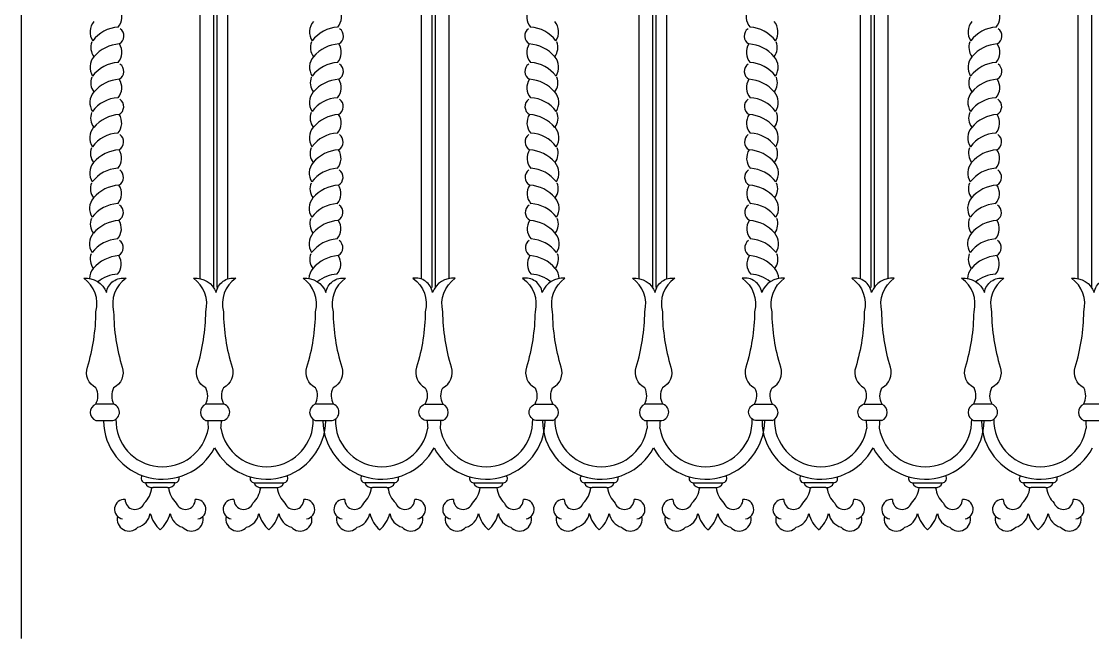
# Model space of a CAD drawing. Extents: x 2581 to 4418, y 3129 to 4307.
# Drawn here: x 2581 to 3618, y 3129 to 3726 of the extents above; entities that cross this region are included whole.
import ezdxf

# ---------------------------------------------------------------- set-up
doc = ezdxf.new("R2010")
doc.units = 0
doc.header["$LTSCALE"] = 0.85
doc.header["$MEASUREMENT"] = 0
for name, color, linetype in [('3', 3, 'CONTINUOUS'), ('4', 4, 'CONTINUOUS'), ('7', 7, 'CONTINUOUS')]:
    doc.layers.add(name, color=color, linetype=linetype)

msp = doc.modelspace()

# ---------------------------------------------------------------- linework, layer by layer
at = {"layer": '3'}
for p, q in [((2580.8, 3128.5), (2580.8, 4307.5)), ((2766.9, 4001), (2766.9, 3468.3)), ((2769.9, 4001), (2769.9, 3468.3)), ((2978.3, 4001), (2978.3, 3468.3)), ((2981.3, 4001), (2981.3, 3468.3)), ((3192, 4001), (3192, 3468.3)), ((3195, 4001), (3195, 3468.3)), ((3403.4, 4001), (3403.4, 3468.3)), ((3406.4, 4001), (3406.4, 3468.3)), ((3617, 4001), (3617, 3468.3)), ((2652.8, 3339.5), (2667.8, 3339.5)), ((2759.1, 3339.5), (2774.5, 3339.5)), ((2865.3, 3339.5), (2880.3, 3339.5)), ((2989.1, 3339.5), (2973.7, 3339.5)), ((3095.4, 3339.5), (3080.4, 3339.5)), ((3184.2, 3339.5), (3199.6, 3339.5)), ((3307.9, 3339.5), (3292.9, 3339.5)), ((3414.2, 3339.5), (3398.7, 3339.5)), ((3503, 3339.5), (3518, 3339.5)), ((3609.2, 3339.5), (3624.7, 3339.5)), ((2729.5, 3279.3), (2700.9, 3279.3)), ((2806.1, 3279.3), (2834.8, 3279.3)), ((2942.1, 3279.3), (2913.4, 3279.3)), ((3018.7, 3279.3), (3047.3, 3279.3)), ((3154.6, 3279.3), (3126, 3279.3)), ((3231.2, 3279.3), (3259.9, 3279.3)), ((3367.2, 3279.3), (3338.5, 3279.3)), ((3443.7, 3279.3), (3472.4, 3279.3)), ((3579.7, 3279.3), (3551, 3279.3)), ((2722.2, 3274.7), (2708.2, 3274.7)), ((2813.5, 3274.7), (2827.4, 3274.7)), ((2934.7, 3274.7), (2920.8, 3274.7)), ((3026, 3274.7), (3040, 3274.7)), ((3147.3, 3274.7), (3133.3, 3274.7)), ((3238.6, 3274.7), (3252.5, 3274.7)), ((3359.8, 3274.7), (3345.9, 3274.7)), ((3451.1, 3274.7), (3465.1, 3274.7)), ((3572.3, 3274.7), (3558.4, 3274.7))]:
    msp.add_line(p, q, dxfattribs=at)
for centre, radius, start, end in [((2676.3, 3687.2), 33.2, 93.2561, 142.9774), ((2888.9, 3687.2), 33.2, 93.2561, 142.9774), ((3071.9, 3687.2), 33.2, 37.0226, 86.7439), ((3284.4, 3687.2), 33.2, 37.0226, 86.7439), ((3526.5, 3687.2), 33.2, 93.2561, 142.9774), ((2678.3, 3668.3), 36, 94.2954, 139.2594), ((2890.8, 3668.3), 36, 94.2954, 139.2594), ((3069.9, 3668.3), 36, 40.7406, 85.7046), ((3282.5, 3668.3), 36, 40.7406, 85.7046), ((3528.4, 3668.3), 36, 94.2954, 139.2594), ((2676.2, 3653), 33.2, 93.2561, 142.9774), ((2888.8, 3653), 33.2, 93.2561, 142.9774), ((3072, 3653), 33.2, 37.0226, 86.7439), ((3284.5, 3653), 33.2, 37.0226, 86.7439), ((3526.4, 3653), 33.2, 93.2561, 142.9774), ((2678.2, 3634.1), 36, 94.2954, 139.2594), ((2890.7, 3634.1), 36, 94.2954, 139.2594), ((3070, 3634.1), 36, 40.7406, 85.7046), ((3282.6, 3634.1), 36, 40.7406, 85.7046), ((3528.3, 3634.1), 36, 94.2954, 139.2594), ((2676.1, 3618.9), 33.2, 93.2561, 142.9774), ((2888.7, 3618.9), 33.2, 93.2561, 142.9774), ((3072.1, 3618.9), 33.2, 37.0226, 86.7439), ((3284.6, 3618.9), 33.2, 37.0226, 86.7439), ((3526.3, 3618.9), 33.2, 93.2561, 142.9774), ((2678.1, 3599.9), 36, 94.2954, 139.2594), ((2890.6, 3599.9), 36, 94.2954, 139.2594), ((3070.1, 3599.9), 36, 40.7406, 85.7046), ((3282.7, 3599.9), 36, 40.7406, 85.7046), ((3528.2, 3599.9), 36, 94.2954, 139.2594), ((2676, 3584.7), 33.2, 93.2561, 142.9774), ((2888.6, 3584.7), 33.2, 93.2561, 142.9774), ((3072.2, 3584.7), 33.2, 37.0226, 86.7439), ((3284.7, 3584.7), 33.2, 37.0226, 86.7439), ((3526.2, 3584.7), 33.2, 93.2561, 142.9774), ((2678, 3565.8), 36, 94.2954, 139.2594), ((2890.5, 3565.8), 36, 94.2954, 139.2594), ((3070.2, 3565.8), 36, 40.7406, 85.7046), ((3282.8, 3565.8), 36, 40.7406, 85.7046), ((3528.1, 3565.8), 36, 94.2954, 139.2594), ((2675.9, 3550.6), 33.2, 93.2561, 142.9774), ((2888.5, 3550.6), 33.2, 93.2561, 142.9774), ((3072.3, 3550.6), 33.2, 37.0226, 86.7439), ((3284.8, 3550.6), 33.2, 37.0226, 86.7439), ((3526.1, 3550.6), 33.2, 93.2561, 142.9774), ((2677.9, 3531.6), 36, 94.2954, 139.2594), ((2890.4, 3531.6), 36, 94.2954, 139.2594), ((3070.3, 3531.6), 36, 40.7406, 85.7046), ((3282.9, 3531.6), 36, 40.7406, 85.7046), ((3528, 3531.6), 36, 94.2954, 139.2594), ((2675.8, 3516.4), 33.2, 93.2561, 142.9774), ((2888.4, 3516.4), 33.2, 93.2561, 142.9774), ((3072.4, 3516.4), 33.2, 37.0226, 86.7439), ((3284.9, 3516.4), 33.2, 37.0226, 86.7439), ((3526, 3516.4), 33.2, 93.2561, 142.9774), ((2677.8, 3497.4), 36, 94.2954, 139.2594), ((2890.3, 3497.4), 36, 94.2954, 139.2594), ((3070.4, 3497.4), 36, 40.7406, 85.7046), ((3283, 3497.4), 36, 40.7406, 85.7046), ((3528, 3497.4), 36, 94.2954, 139.2594), ((2675.8, 3482.2), 33.2, 93.2561, 142.9774), ((2888.3, 3482.2), 33.2, 93.2561, 142.9774), ((3072.4, 3482.2), 33.2, 37.0226, 86.7439), ((3285, 3482.2), 33.2, 37.0226, 86.7439), ((3525.9, 3482.2), 33.2, 93.2561, 142.9774), ((2677.7, 3463.3), 36, 94.2954, 139.2594), ((2890.2, 3463.3), 36, 94.2954, 139.2594), ((3070.5, 3463.3), 36, 40.7406, 85.7046), ((3283, 3463.3), 36, 40.7406, 85.7046), ((3527.9, 3463.3), 36, 94.2954, 139.2594), ((2675.7, 3448.1), 33.2, 93.2561, 128.9217), ((2888.2, 3448.1), 33.2, 93.2561, 128.9217), ((3072.5, 3448.1), 33.2, 51.0783, 86.7439), ((3285.1, 3448.1), 33.2, 51.0783, 86.7439), ((3525.8, 3448.1), 33.2, 93.2561, 128.9217)]:
    msp.add_arc(centre, radius, start, end, dxfattribs=at)
at = {"layer": '4'}
for points in [[(2652.7, 3355.4, 0.259179), (2653, 3371.3, -0.368725), (2644.7, 3391.3, 0.071846), (2653, 3444.9, 0.314247), (2641.1, 3477.3, -0.333665), (2663.1, 3463.6, -0.415502), (2682.1, 3477.3, 0.314247), (2670.1, 3444.9, 0.071846), (2678.4, 3391.3, -0.368725), (2670.1, 3371.3, 0.259179), (2670.4, 3355.4)], [(2759, 3355.4, 0.259179), (2759.3, 3371.3, -0.368725), (2751, 3391.3, 0.071846), (2759.3, 3444.9, 0.314247), (2747.3, 3477.3, -0.333665), (2769.4, 3463.6, -0.415502), (2788.3, 3477.3, 0.314247), (2776.4, 3444.9, 0.071846), (2784.7, 3391.3, -0.368725), (2776.4, 3371.3, 0.259179), (2776.7, 3355.4)], [(2865.2, 3355.4, 0.259179), (2865.6, 3371.3, -0.368725), (2857.3, 3391.3, 0.071846), (2865.6, 3444.9, 0.314247), (2853.6, 3477.3, -0.333665), (2875.7, 3463.6, -0.415502), (2894.6, 3477.3, 0.314247), (2882.6, 3444.9, 0.071846), (2890.9, 3391.3, -0.368725), (2882.6, 3371.3, 0.259179), (2883, 3355.4)], [(2989.2, 3355.4, -0.259179), (2988.9, 3371.3, 0.368725), (2997.2, 3391.3, -0.071846), (2988.9, 3444.9, -0.314247), (3000.9, 3477.3, 0.333665), (2978.8, 3463.6, 0.415502), (2959.9, 3477.3, -0.314247), (2971.8, 3444.9, -0.071846), (2963.5, 3391.3, 0.368725), (2971.8, 3371.3, -0.259179), (2971.5, 3355.4)], [(3095.5, 3355.4, -0.259179), (3095.2, 3371.3, 0.368725), (3103.5, 3391.3, -0.071846), (3095.2, 3444.9, -0.314247), (3107.1, 3477.3, 0.333665), (3085.1, 3463.6, 0.415502), (3066.1, 3477.3, -0.314247), (3078.1, 3444.9, -0.071846), (3069.8, 3391.3, 0.368725), (3078.1, 3371.3, -0.259179), (3077.8, 3355.4)], [(3184, 3355.4, 0.259179), (3184.4, 3371.3, -0.368725), (3176.1, 3391.3, 0.071846), (3184.4, 3444.9, 0.314247), (3172.4, 3477.3, -0.333665), (3194.5, 3463.6, -0.415502), (3213.4, 3477.3, 0.314247), (3201.4, 3444.9, 0.071846), (3209.7, 3391.3, -0.368725), (3201.4, 3371.3, 0.259179), (3201.8, 3355.4)], [(3308.1, 3355.4, -0.259179), (3307.7, 3371.3, 0.368725), (3316, 3391.3, -0.071846), (3307.7, 3444.9, -0.314247), (3319.7, 3477.3, 0.333665), (3297.6, 3463.6, 0.415502), (3278.7, 3477.3, -0.314247), (3290.7, 3444.9, -0.071846), (3282.3, 3391.3, 0.368725), (3290.7, 3371.3, -0.259179), (3290.3, 3355.4)], [(3414.3, 3355.4, -0.259179), (3414, 3371.3, 0.368725), (3422.3, 3391.3, -0.071846), (3414, 3444.9, -0.314247), (3426, 3477.3, 0.333665), (3403.9, 3463.6, 0.415502), (3384.9, 3477.3, -0.314247), (3396.9, 3444.9, -0.071846), (3388.6, 3391.3, 0.368725), (3396.9, 3371.3, -0.259179), (3396.6, 3355.4)], [(3502.8, 3355.4, 0.259179), (3503.2, 3371.3, -0.368725), (3494.9, 3391.3, 0.071846), (3503.2, 3444.9, 0.314247), (3491.2, 3477.3, -0.333665), (3513.3, 3463.6, -0.415502), (3532.2, 3477.3, 0.314247), (3520.2, 3444.9, 0.071846), (3528.6, 3391.3, -0.368725), (3520.2, 3371.3, 0.259179), (3520.6, 3355.4)], [(3609.1, 3355.4, 0.259179), (3609.5, 3371.3, -0.368725), (3601.2, 3391.3, 0.071846), (3609.5, 3444.9, 0.314247), (3597.5, 3477.3, -0.333665), (3619.6, 3463.6, -0.415502), (3638.5, 3477.3, 0.314247), (3626.5, 3444.9, 0.071846), (3634.8, 3391.3, -0.368725), (3626.5, 3371.3, 0.259179), (3626.9, 3355.4)]]:
    msp.add_lwpolyline(points, format="xyb", close=True, dxfattribs=at)
for points in [[(2667.8, 3339.5, 0.821406), (2670.4, 3355.4, 0.821406)], [(2774.5, 3339.5, 0.821406), (2777.2, 3355.4, 0.821406)], [(2880.3, 3339.5, 0.821406), (2883, 3355.4, 0.821406)], [(2973.7, 3339.5, -0.821406), (2971, 3355.4, -0.821406)], [(3080.4, 3339.5, -0.821406), (3077.8, 3355.4, -0.821406)], [(3199.6, 3339.5, 0.821406), (3202.2, 3355.4, 0.821406)], [(3292.9, 3339.5, -0.821406), (3290.3, 3355.4, -0.821406)], [(3398.7, 3339.5, -0.821406), (3396.1, 3355.4, -0.821406)], [(3518, 3339.5, 0.821406), (3520.6, 3355.4, 0.821406)]]:
    msp.add_lwpolyline(points, format="xyb", dxfattribs=at)
for centre, radius, start, end in [((2662.5, 3491), 15, 319.0018, 33.2626), ((2875, 3491), 15, 319.0018, 33.2626), ((3085.7, 3491), 15, 146.7374, 220.9982), ((3298.3, 3491), 15, 146.7374, 220.9982), ((3512.7, 3491), 15, 319.0018, 33.2626), ((2662.5, 3476.6), 15.9, 139.9864, 178.1815), ((2875.1, 3476.6), 15.9, 139.9864, 178.1815), ((3085.7, 3476.6), 15.9, 1.8185, 40.0136), ((3298.2, 3476.6), 15.9, 1.8185, 40.0136), ((3512.7, 3476.6), 15.9, 139.9864, 178.1815), ((2655.9, 3347.5), 8.54, 111.9273, 248.0727), ((2762.6, 3347.5), 8.54, 111.9273, 248.0727), ((2868.4, 3347.5), 8.54, 111.9273, 248.0727), ((2985.6, 3347.5), 8.54, 291.9273, 68.0727), ((3092.3, 3347.5), 8.54, 291.9273, 68.0727), ((3187.7, 3347.5), 8.54, 111.9273, 248.0727), ((3304.9, 3347.5), 8.54, 291.9273, 68.0727), ((3410.7, 3347.5), 8.54, 291.9273, 68.0727), ((3506, 3347.5), 8.54, 111.9273, 248.0727), ((3612.8, 3347.5), 8.54, 111.9273, 248.0727), ((2717.4, 3339.9), 45.1, 178.6782, 350.0697), ((2818.3, 3339.9), 45.1, 189.9303, 1.3218), ((2929.9, 3339.9), 45.1, 178.6782, 350.0697), ((3030.8, 3339.9), 45.1, 189.9303, 1.3218), ((3142.4, 3339.9), 45.1, 178.6782, 350.0697), ((3243.4, 3339.9), 45.1, 189.9303, 1.3218), ((3355, 3339.9), 45.1, 178.6782, 350.0697), ((3455.9, 3339.9), 45.1, 189.9303, 1.3218), ((3567.5, 3339.9), 45.1, 178.6782, 350.0697), ((2717.4, 3339.9), 57.1, 180.4798, 332.1638), ((2818.3, 3339.9), 57.1, 180.4798, 187.8273), ((2818.3, 3339.9), 57.1, 207.8362, 359.5202), ((2717.4, 3339.9), 57.1, 352.1727, 359.5202), ((2929.9, 3339.9), 57.1, 180.4798, 332.1638), ((3030.8, 3339.9), 57.1, 180.4798, 187.8273), ((3030.8, 3339.9), 57.1, 207.8362, 359.5202), ((2929.9, 3339.9), 57.1, 352.1727, 359.5202), ((3142.4, 3339.9), 57.1, 180.4798, 332.1638), ((3243.4, 3339.9), 57.1, 180.4798, 187.8273), ((3243.4, 3339.9), 57.1, 207.8362, 359.5202), ((3142.4, 3339.9), 57.1, 352.1727, 359.5202), ((3355, 3339.9), 57.1, 180.4798, 332.1638), ((3455.9, 3339.9), 57.1, 180.4798, 187.8273), ((3455.9, 3339.9), 57.1, 207.8362, 359.5202), ((3355, 3339.9), 57.1, 352.1727, 359.5202), ((3567.5, 3339.9), 57.1, 180.4798, 332.1638), ((3668.5, 3339.9), 57.1, 180.4798, 187.8273), ((2701, 3283.5), 4.18, 138.1008, 267.9434), ((2707.2, 3281.2), 6.63, 196.7159, 278.7644), ((2723.2, 3281.2), 6.63, 261.2356, 343.2841), ((2729.4, 3283.5), 4.18, 272.0566, 22.861), ((2806.3, 3283.5), 4.18, 157.139, 267.9434), ((2812.5, 3281.2), 6.63, 196.7159, 278.7644), ((2828.4, 3281.2), 6.63, 261.2356, 343.2841), ((2834.6, 3283.5), 4.18, 272.0566, 41.8992), ((2913.6, 3283.5), 4.18, 138.1008, 267.9434), ((2919.8, 3281.2), 6.63, 196.7159, 278.7644), ((2935.7, 3281.2), 6.63, 261.2356, 343.2841), ((2941.9, 3283.5), 4.18, 272.0566, 22.861), ((3018.8, 3283.5), 4.18, 157.139, 267.9434), ((3025, 3281.2), 6.63, 196.7159, 278.7644), ((3041, 3281.2), 6.63, 261.2356, 343.2841), ((3047.2, 3283.5), 4.18, 272.0566, 41.8992), ((3126.1, 3283.5), 4.18, 138.1008, 267.9434), ((3132.3, 3281.2), 6.63, 196.7159, 278.7644), ((3148.3, 3281.2), 6.63, 261.2356, 343.2841), ((3154.5, 3283.5), 4.18, 272.0566, 22.861), ((3231.4, 3283.5), 4.18, 157.139, 267.9434), ((3237.6, 3281.2), 6.63, 196.7159, 278.7644), ((3253.5, 3281.2), 6.63, 261.2356, 343.2841), ((3259.7, 3283.5), 4.18, 272.0566, 41.8992), ((3338.6, 3283.5), 4.18, 138.1008, 267.9434), ((3344.8, 3281.2), 6.63, 196.7159, 278.7644), ((3360.8, 3281.2), 6.63, 261.2356, 343.2841), ((3367, 3283.5), 4.18, 272.0566, 22.861), ((3443.9, 3283.5), 4.18, 157.139, 267.9434), ((3450.1, 3281.2), 6.63, 196.7159, 278.7644), ((3466.1, 3281.2), 6.63, 261.2356, 343.2841), ((3472.3, 3283.5), 4.18, 272.0566, 41.8992), ((3551.2, 3283.5), 4.18, 138.1008, 267.9434), ((3557.4, 3281.2), 6.63, 196.7159, 278.7644), ((3573.4, 3281.2), 6.63, 261.2356, 343.2841), ((3579.6, 3283.5), 4.18, 272.0566, 22.861), ((2681.5, 3278), 25.9, 314.5172, 352.3435), ((2748.9, 3278), 25.9, 187.6565, 225.4828), ((2786.8, 3278), 25.9, 314.5172, 352.3435), ((2854.1, 3278), 25.9, 187.6565, 225.4828), ((2894.1, 3278), 25.9, 314.5172, 352.3435), ((2961.4, 3278), 25.9, 187.6565, 225.4828), ((2999.3, 3278), 25.9, 314.5172, 352.3435), ((3066.7, 3278), 25.9, 187.6565, 225.4828), ((3106.6, 3278), 25.9, 314.5172, 352.3435), ((3174, 3278), 25.9, 187.6565, 225.4828), ((3211.9, 3278), 25.9, 314.5172, 352.3435), ((3279.2, 3278), 25.9, 187.6565, 225.4828), ((3319.2, 3278), 25.9, 314.5172, 352.3435), ((3386.5, 3278), 25.9, 187.6565, 225.4828), ((3424.4, 3278), 25.9, 314.5172, 352.3435), ((3491.7, 3278), 25.9, 187.6565, 225.4828), ((3531.7, 3278), 25.9, 314.5172, 352.3435), ((3599, 3278), 25.9, 187.6565, 225.4828), ((2680.3, 3253.7), 9.4, 83.8075, 260.7737), ((2690.8, 3263.1), 9.54, 180, 338.3385), ((2739.6, 3263.1), 9.54, 201.6615, 0), ((2750.1, 3253.7), 9.4, 279.2263, 96.1925), ((2785.5, 3253.7), 9.4, 83.8075, 260.7737), ((2796.1, 3263.1), 9.54, 180, 338.3385), ((2844.8, 3263.1), 9.54, 201.6615, 0), ((2855.4, 3253.7), 9.4, 279.2263, 96.1925), ((2892.8, 3253.7), 9.4, 83.8075, 260.7737), ((2903.4, 3263.1), 9.54, 180, 338.3385), ((2952.1, 3263.1), 9.54, 201.6615, 0), ((2962.7, 3253.7), 9.4, 279.2263, 96.1925), ((2998.1, 3253.7), 9.4, 83.8075, 260.7737), ((3008.6, 3263.1), 9.54, 180, 338.3385), ((3057.4, 3263.1), 9.54, 201.6615, 0), ((3067.9, 3253.7), 9.4, 279.2263, 96.1925), ((3105.4, 3253.7), 9.4, 83.8075, 260.7737), ((3115.9, 3263.1), 9.54, 180, 338.3385), ((3164.6, 3263.1), 9.54, 201.6615, 0), ((3175.2, 3253.7), 9.4, 279.2263, 96.1925), ((3210.6, 3253.7), 9.4, 83.8075, 260.7737), ((3221.2, 3263.1), 9.54, 180, 338.3385), ((3269.9, 3263.1), 9.54, 201.6615, 0), ((3280.5, 3253.7), 9.4, 279.2263, 96.1925), ((3317.9, 3253.7), 9.4, 83.8075, 260.7737), ((3328.5, 3263.1), 9.54, 180, 338.3385), ((3377.2, 3263.1), 9.54, 201.6615, 0), ((3387.7, 3253.7), 9.4, 279.2263, 96.1925), ((3423.2, 3253.7), 9.4, 83.8075, 260.7737), ((3433.7, 3263.1), 9.54, 180, 338.3385), ((3482.4, 3263.1), 9.54, 201.6615, 0), ((3493, 3253.7), 9.4, 279.2263, 96.1925), ((3530.5, 3253.7), 9.4, 83.8075, 260.7737), ((3541, 3263.1), 9.54, 180, 338.3385), ((3589.7, 3263.1), 9.54, 201.6615, 0), ((3600.3, 3253.7), 9.4, 279.2263, 96.1925), ((2685, 3244.1), 11.5, 165.4793, 317.9408), ((2689.2, 3252.4), 16.6, 285.1526, 350.0977), ((2737.8, 3258.3), 33.4, 195.2454, 227.5317), ((2692.6, 3258.3), 33.4, 312.4683, 344.7546), ((2741.2, 3252.4), 16.6, 189.9023, 254.8474), ((2745.4, 3244.1), 11.5, 222.0592, 14.5207), ((2790.2, 3244.1), 11.5, 165.4793, 317.9408), ((2794.4, 3252.4), 16.6, 285.1526, 350.0977), ((2843, 3258.3), 33.4, 195.2454, 227.5317), ((2797.9, 3258.3), 33.4, 312.4683, 344.7546), ((2846.5, 3252.4), 16.6, 189.9023, 254.8474), ((2850.7, 3244.1), 11.5, 222.0592, 14.5207), ((2897.5, 3244.1), 11.5, 165.4793, 317.9408), ((2901.7, 3252.4), 16.6, 285.1526, 350.0977), ((2950.3, 3258.3), 33.4, 195.2454, 227.5317), ((2905.2, 3258.3), 33.4, 312.4683, 344.7546), ((2953.8, 3252.4), 16.6, 189.9023, 254.8474), ((2958, 3244.1), 11.5, 222.0592, 14.5207), ((3002.7, 3244.1), 11.5, 165.4793, 317.9408), ((3007, 3252.4), 16.6, 285.1526, 350.0977), ((3055.6, 3258.3), 33.4, 195.2454, 227.5317), ((3010.4, 3258.3), 33.4, 312.4683, 344.7546), ((3059, 3252.4), 16.6, 189.9023, 254.8474), ((3063.2, 3244.1), 11.5, 222.0592, 14.5207), ((3110, 3244.1), 11.5, 165.4793, 317.9408), ((3114.3, 3252.4), 16.6, 285.1526, 350.0977), ((3162.9, 3258.3), 33.4, 195.2454, 227.5317), ((3117.7, 3258.3), 33.4, 312.4683, 344.7546), ((3166.3, 3252.4), 16.6, 189.9023, 254.8474), ((3170.5, 3244.1), 11.5, 222.0592, 14.5207), ((3215.3, 3244.1), 11.5, 165.4793, 317.9408), ((3219.5, 3252.4), 16.6, 285.1526, 350.0977), ((3268.1, 3258.3), 33.4, 195.2454, 227.5317), ((3223, 3258.3), 33.4, 312.4683, 344.7546), ((3271.6, 3252.4), 16.6, 189.9023, 254.8474), ((3275.8, 3244.1), 11.5, 222.0592, 14.5207), ((3322.6, 3244.1), 11.5, 165.4793, 317.9408), ((3326.8, 3252.4), 16.6, 285.1526, 350.0977), ((3375.4, 3258.3), 33.4, 195.2454, 227.5317), ((3330.2, 3258.3), 33.4, 312.4683, 344.7546), ((3378.9, 3252.4), 16.6, 189.9023, 254.8474), ((3383.1, 3244.1), 11.5, 222.0592, 14.5207), ((3427.8, 3244.1), 11.5, 165.4793, 317.9408), ((3432, 3252.4), 16.6, 285.1526, 350.0977), ((3480.7, 3258.3), 33.4, 195.2454, 227.5317), ((3435.5, 3258.3), 33.4, 312.4683, 344.7546), ((3484.1, 3252.4), 16.6, 189.9023, 254.8474), ((3488.3, 3244.1), 11.5, 222.0592, 14.5207), ((3535.1, 3244.1), 11.5, 165.4793, 317.9408), ((3539.3, 3252.4), 16.6, 285.1526, 350.0977), ((3588, 3258.3), 33.4, 195.2454, 227.5317), ((3542.8, 3258.3), 33.4, 312.4683, 344.7546), ((3591.4, 3252.4), 16.6, 189.9023, 254.8474), ((3595.6, 3244.1), 11.5, 222.0592, 14.5207)]:
    msp.add_arc(centre, radius, start, end, dxfattribs=at)
at = {"layer": '7'}
for p, q in [((2753.5, 3992.3), (2753.5, 3477.1)), ((2780.2, 3992.9), (2780.2, 3476.4)), ((2968, 3992.9), (2968, 3476.4)), ((2994.7, 3992.3), (2994.7, 3477.1)), ((3178.5, 3992.3), (3178.5, 3477.1)), ((3205.3, 3992.9), (3205.3, 3476.4)), ((3393.1, 3992.9), (3393.1, 3476.4)), ((3419.8, 3992.3), (3419.8, 3477.1)), ((3603.6, 3992.3), (3603.6, 3477.1))]:
    msp.add_line(p, q, dxfattribs=at)
for centre, radius, start, end in [((2663.1, 3730.2), 15, 319.0018, 33.2626), ((2875.7, 3730.2), 15, 319.0018, 33.2626), ((3085.1, 3730.2), 15, 146.7374, 220.9982), ((3297.6, 3730.2), 15, 146.7374, 220.9982), ((3513.3, 3730.2), 15, 319.0018, 33.2626), ((2663.2, 3715.7), 15.9, 139.9864, 212.5785), ((2875.7, 3715.7), 15.9, 139.9864, 212.5785), ((3085, 3715.7), 15.9, 327.4215, 40.0136), ((3297.5, 3715.7), 15.9, 327.4215, 40.0136), ((3513.4, 3715.7), 15.9, 139.9864, 212.5785), ((2671.4, 3711.8), 8.65, 298.6375, 55.2077), ((2884, 3711.8), 8.65, 298.6375, 55.2077), ((3076.8, 3711.8), 8.65, 124.7923, 241.3625), ((3289.3, 3711.8), 8.65, 124.7923, 241.3625), ((3521.6, 3711.8), 8.65, 298.6375, 55.2077), ((2663, 3700.7), 15, 158.8669, 216.5859), ((2663.1, 3696), 15, 319.0018, 33.2626), ((2875.6, 3700.7), 15, 158.8669, 216.5859), ((2875.6, 3696), 15, 319.0018, 33.2626), ((3085.1, 3696), 15, 146.7374, 220.9982), ((3085.2, 3700.7), 15, 323.4141, 21.1331), ((3297.7, 3696), 15, 146.7374, 220.9982), ((3297.7, 3700.7), 15, 323.4141, 21.1331), ((3513.2, 3700.7), 15, 158.8669, 216.5859), ((3513.2, 3696), 15, 319.0018, 33.2626), ((2663.1, 3681.6), 15.9, 139.9864, 212.5785), ((2671.3, 3677.6), 8.65, 298.6375, 55.2077), ((2875.7, 3681.6), 15.9, 139.9864, 212.5785), ((2883.9, 3677.6), 8.65, 298.6375, 55.2077), ((3076.9, 3677.6), 8.65, 124.7923, 241.3625), ((3085.1, 3681.6), 15.9, 327.4215, 40.0136), ((3289.4, 3677.6), 8.65, 124.7923, 241.3625), ((3297.6, 3681.6), 15.9, 327.4215, 40.0136), ((3513.3, 3681.6), 15.9, 139.9864, 212.5785), ((3521.5, 3677.6), 8.65, 298.6375, 55.2077), ((2662.9, 3666.6), 15, 158.8669, 216.5859), ((2875.5, 3666.6), 15, 158.8669, 216.5859), ((3085.3, 3666.6), 15, 323.4141, 21.1331), ((3297.8, 3666.6), 15, 323.4141, 21.1331), ((3513.1, 3666.6), 15, 158.8669, 216.5859), ((2663, 3661.8), 15, 319.0018, 33.2626), ((2875.5, 3661.8), 15, 319.0018, 33.2626), ((3085.2, 3661.8), 15, 146.7374, 220.9982), ((3297.8, 3661.8), 15, 146.7374, 220.9982), ((3513.1, 3661.8), 15, 319.0018, 33.2626), ((2663, 3647.4), 15.9, 139.9864, 212.5785), ((2875.6, 3647.4), 15.9, 139.9864, 212.5785), ((3085.2, 3647.4), 15.9, 327.4215, 40.0136), ((3297.7, 3647.4), 15.9, 327.4215, 40.0136), ((3513.2, 3647.4), 15.9, 139.9864, 212.5785), ((2671.2, 3643.5), 8.65, 298.6375, 55.2077), ((2883.8, 3643.5), 8.65, 298.6375, 55.2077), ((3077, 3643.5), 8.65, 124.7923, 241.3625), ((3289.5, 3643.5), 8.65, 124.7923, 241.3625), ((3521.4, 3643.5), 8.65, 298.6375, 55.2077), ((2662.8, 3632.4), 15, 158.8669, 216.5859), ((2662.9, 3627.7), 15, 319.0018, 33.2626), ((2875.4, 3632.4), 15, 158.8669, 216.5859), ((2875.4, 3627.7), 15, 319.0018, 33.2626), ((3085.3, 3627.7), 15, 146.7374, 220.9982), ((3085.4, 3632.4), 15, 323.4141, 21.1331), ((3297.9, 3627.7), 15, 146.7374, 220.9982), ((3297.9, 3632.4), 15, 323.4141, 21.1331), ((3513, 3632.4), 15, 158.8669, 216.5859), ((3513, 3627.7), 15, 319.0018, 33.2626), ((2662.9, 3613.2), 15.9, 139.9864, 212.5785), ((2875.5, 3613.2), 15.9, 139.9864, 212.5785), ((3085.3, 3613.2), 15.9, 327.4215, 40.0136), ((3297.8, 3613.2), 15.9, 327.4215, 40.0136), ((3513.1, 3613.2), 15.9, 139.9864, 212.5785), ((2671.1, 3609.3), 8.65, 298.6375, 55.2077), ((2883.7, 3609.3), 8.65, 298.6375, 55.2077), ((3077.1, 3609.3), 8.65, 124.7923, 241.3625), ((3289.6, 3609.3), 8.65, 124.7923, 241.3625), ((3521.3, 3609.3), 8.65, 298.6375, 55.2077), ((2662.7, 3598.2), 15, 158.8669, 216.5859), ((2662.8, 3593.5), 15, 319.0018, 33.2626), ((2875.3, 3598.2), 15, 158.8669, 216.5859), ((2875.3, 3593.5), 15, 319.0018, 33.2626), ((3085.4, 3593.5), 15, 146.7374, 220.9982), ((3085.5, 3598.2), 15, 323.4141, 21.1331), ((3298, 3593.5), 15, 146.7374, 220.9982), ((3298, 3598.2), 15, 323.4141, 21.1331), ((3512.9, 3598.2), 15, 158.8669, 216.5859), ((3512.9, 3593.5), 15, 319.0018, 33.2626), ((2662.8, 3579.1), 15.9, 139.9864, 212.5785), ((2875.4, 3579.1), 15.9, 139.9864, 212.5785), ((3085.4, 3579.1), 15.9, 327.4215, 40.0136), ((3297.9, 3579.1), 15.9, 327.4215, 40.0136), ((3513, 3579.1), 15.9, 139.9864, 212.5785), ((2671, 3575.1), 8.65, 298.6375, 55.2077), ((2883.6, 3575.1), 8.65, 298.6375, 55.2077), ((3077.2, 3575.1), 8.65, 124.7923, 241.3625), ((3289.7, 3575.1), 8.65, 124.7923, 241.3625), ((3521.2, 3575.1), 8.65, 298.6375, 55.2077), ((2662.6, 3564.1), 15, 158.8669, 216.5859), ((2875.2, 3564.1), 15, 158.8669, 216.5859), ((3085.6, 3564.1), 15, 323.4141, 21.1331), ((3298.1, 3564.1), 15, 323.4141, 21.1331), ((3512.8, 3564.1), 15, 158.8669, 216.5859), ((2662.7, 3559.3), 15, 319.0018, 33.2626), ((2875.2, 3559.3), 15, 319.0018, 33.2626), ((3085.5, 3559.3), 15, 146.7374, 220.9982), ((3298.1, 3559.3), 15, 146.7374, 220.9982), ((3512.8, 3559.3), 15, 319.0018, 33.2626), ((2662.7, 3544.9), 15.9, 139.9864, 212.5785), ((2670.9, 3541), 8.65, 298.6375, 55.2077), ((2875.3, 3544.9), 15.9, 139.9864, 212.5785), ((2883.5, 3541), 8.65, 298.6375, 55.2077), ((3077.3, 3541), 8.65, 124.7923, 241.3625), ((3085.5, 3544.9), 15.9, 327.4215, 40.0136), ((3289.8, 3541), 8.65, 124.7923, 241.3625), ((3298, 3544.9), 15.9, 327.4215, 40.0136), ((3512.9, 3544.9), 15.9, 139.9864, 212.5785), ((3521.1, 3541), 8.65, 298.6375, 55.2077), ((2662.5, 3529.9), 15, 158.8669, 216.5859), ((2662.6, 3525.2), 15, 319.0018, 33.2626), ((2875.1, 3529.9), 15, 158.8669, 216.5859), ((2875.1, 3525.2), 15, 319.0018, 33.2626), ((3085.6, 3525.2), 15, 146.7374, 220.9982), ((3085.7, 3529.9), 15, 323.4141, 21.1331), ((3298.2, 3525.2), 15, 146.7374, 220.9982), ((3298.2, 3529.9), 15, 323.4141, 21.1331), ((3512.7, 3529.9), 15, 158.8669, 216.5859), ((3512.7, 3525.2), 15, 319.0018, 33.2626), ((2662.6, 3510.7), 15.9, 139.9864, 212.5785), ((2875.2, 3510.7), 15.9, 139.9864, 212.5785), ((3085.6, 3510.7), 15.9, 327.4215, 40.0136), ((3298.1, 3510.7), 15.9, 327.4215, 40.0136), ((3512.8, 3510.7), 15.9, 139.9864, 212.5785), ((2670.8, 3506.8), 8.65, 298.6375, 55.2077), ((2883.4, 3506.8), 8.65, 298.6375, 55.2077), ((3077.4, 3506.8), 8.65, 124.7923, 241.3625), ((3289.9, 3506.8), 8.65, 124.7923, 241.3625), ((3521, 3506.8), 8.65, 298.6375, 55.2077), ((2662.4, 3495.7), 15, 158.8669, 216.5859), ((2875, 3495.7), 15, 158.8669, 216.5859), ((3085.8, 3495.7), 15, 323.4141, 21.1331), ((3298.3, 3495.7), 15, 323.4141, 21.1331), ((3512.6, 3495.7), 15, 158.8669, 216.5859)]:
    msp.add_arc(centre, radius, start, end, dxfattribs=at)

doc.saveas('drawing.dxf')
